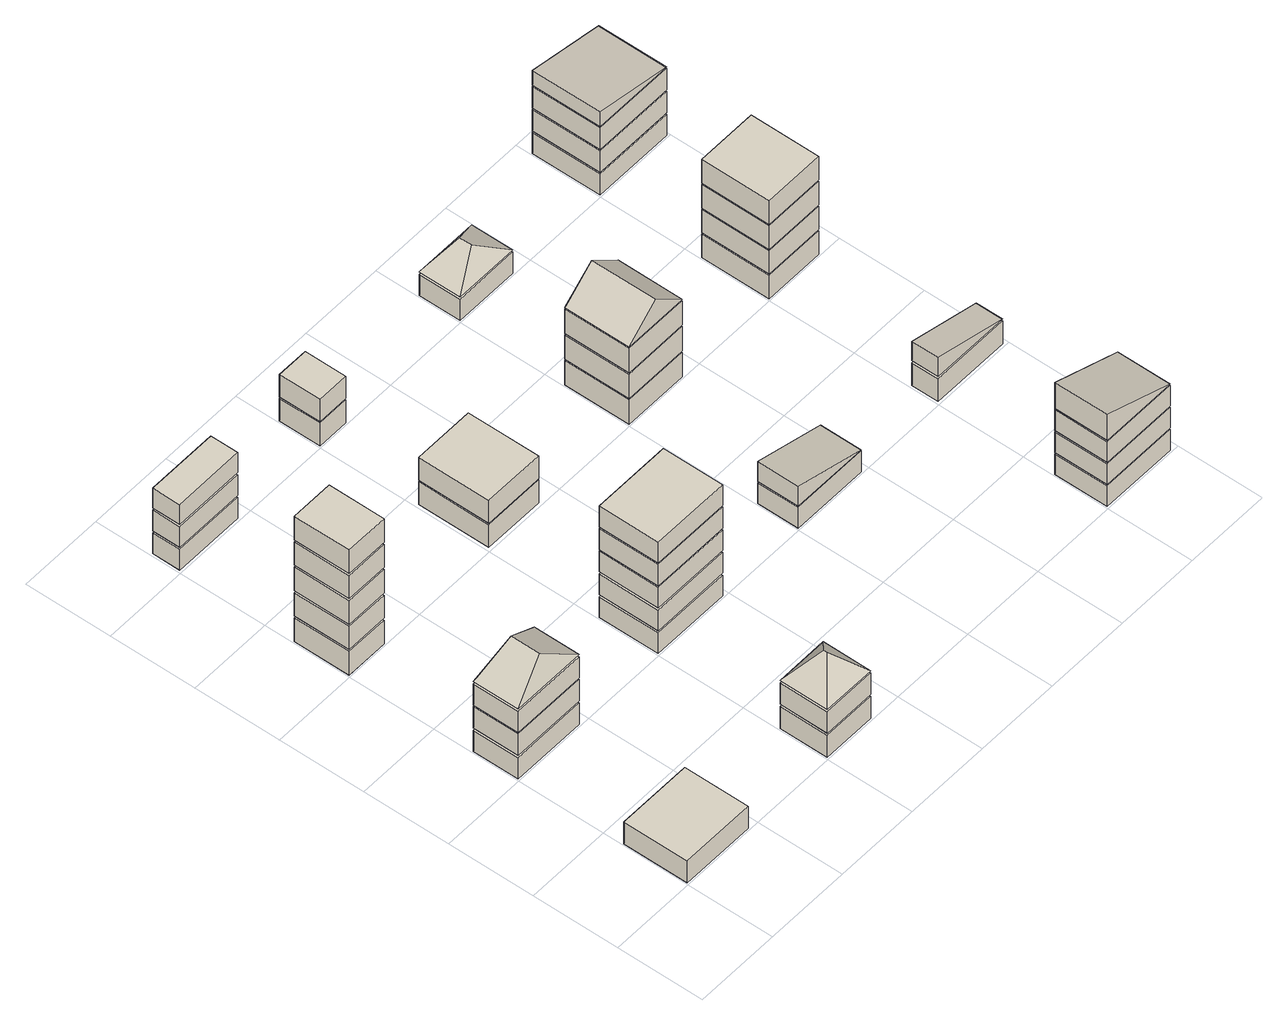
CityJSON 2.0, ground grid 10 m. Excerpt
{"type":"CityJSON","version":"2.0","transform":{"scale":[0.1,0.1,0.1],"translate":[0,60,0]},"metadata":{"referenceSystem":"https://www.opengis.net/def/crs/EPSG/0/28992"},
"CityObjects":{
"building1":{"type":"Building","attributes":{"roofType":"Flat","yearOfConstruction":1955,"function":"Residential","storeysAboveGround":1},"geometry":[{"type":"Solid","lod":"2","boundaries":[[[[0,1,2,3]],[[4,5,6,7]],[[2,4,7,3]],[[1,5,4,2]],[[0,6,5,1]],[[3,7,6,0]]]]}]},
"building2":{"type":"Building","attributes":{"roofType":"Hipped","yearOfConstruction":1954,"function":"Residential","storeysAboveGround":3},"geometry":[{"type":"Solid","lod":"2","boundaries":[[[[8,9,10,11]],[[12,13,14,15]],[[10,12,15,11]],[[9,13,12,10]],[[8,14,13,9]],[[11,15,14,8]],[[16,17,18,19]],[[20,21,22,23]],[[18,20,23,19]],[[17,21,20,18]],[[16,22,21,17]],[[19,23,22,16]],[[24,25,26,27]],[[28,29,30,31]],[[26,28,31,27]],[[25,29,28,26]],[[24,30,29,25]],[[27,31,30,24]],[[32,33,34]],[[35,36,33,32]],[[37,36,35]],[[34,33,36,37]],[[37,35,32,34]]]]}]},
"building3":{"type":"Building","attributes":{"roofType":"Flat","yearOfConstruction":1960,"function":"Residential","storeysAboveGround":5},"geometry":[{"type":"Solid","lod":"2","boundaries":[[[[38,39,40,41]],[[42,43,44,45]],[[40,42,45,41]],[[39,43,42,40]],[[38,44,43,39]],[[41,45,44,38]],[[46,47,48,49]],[[50,51,52,53]],[[48,50,53,49]],[[47,51,50,48]],[[46,52,51,47]],[[49,53,52,46]],[[54,55,56,57]],[[58,59,60,61]],[[56,58,61,57]],[[55,59,58,56]],[[54,60,59,55]],[[57,61,60,54]],[[62,63,64,65]],[[66,67,68,69]],[[64,66,69,65]],[[63,67,66,64]],[[62,68,67,63]],[[65,69,68,62]],[[70,71,72,73]],[[74,75,76,77]],[[72,74,77,73]],[[71,75,74,72]],[[70,76,75,71]],[[73,77,76,70]]]]}]},
"building4":{"type":"Building","attributes":{"roofType":"Flat","yearOfConstruction":1946,"function":"Industrial","storeysAboveGround":3},"geometry":[{"type":"Solid","lod":"2","boundaries":[[[[78,79,80,81]],[[82,83,84,85]],[[80,82,85,81]],[[79,83,82,80]],[[78,84,83,79]],[[81,85,84,78]],[[86,87,88,89]],[[90,91,92,93]],[[88,90,93,89]],[[87,91,90,88]],[[86,92,91,87]],[[89,93,92,86]],[[94,95,96,97]],[[98,99,100,101]],[[96,98,101,97]],[[95,99,98,96]],[[94,100,99,95]],[[97,101,100,94]]]]}]},
"building5":{"type":"Building","attributes":{"roofType":"Hipped","yearOfConstruction":1957,"function":"Industrial","storeysAboveGround":2},"geometry":[{"type":"Solid","lod":"2","boundaries":[[[[102,103,104,105]],[[106,107,108,109]],[[104,106,109,105]],[[103,107,106,104]],[[102,108,107,103]],[[105,109,108,102]],[[110,111,112,113]],[[114,115,116,117]],[[112,114,117,113]],[[111,115,114,112]],[[110,116,115,111]],[[113,117,116,110]],[[118,119,120]],[[121,122,119,118]],[[123,122,121]],[[120,119,122,123]],[[123,121,118,120]]]]}]},
"building6":{"type":"Building","attributes":{"roofType":"Flat","yearOfConstruction":2009,"function":"Residential","storeysAboveGround":5},"geometry":[{"type":"Solid","lod":"2","boundaries":[[[[124,125,126,127]],[[128,129,130,131]],[[126,128,131,127]],[[125,129,128,126]],[[124,130,129,125]],[[127,131,130,124]],[[132,133,134,135]],[[136,137,138,139]],[[134,136,139,135]],[[133,137,136,134]],[[132,138,137,133]],[[135,139,138,132]],[[140,141,142,143]],[[144,145,146,147]],[[142,144,147,143]],[[141,145,144,142]],[[140,146,145,141]],[[143,147,146,140]],[[148,149,150,151]],[[152,153,154,155]],[[150,152,155,151]],[[149,153,152,150]],[[148,154,153,149]],[[151,155,154,148]],[[156,157,158,159]],[[160,161,162,163]],[[158,160,163,159]],[[157,161,160,158]],[[156,162,161,157]],[[159,163,162,156]]]]}]},
"building7":{"type":"Building","attributes":{"roofType":"Flat","yearOfConstruction":1958,"function":"Residential","storeysAboveGround":2},"geometry":[{"type":"Solid","lod":"2","boundaries":[[[[164,165,166,167]],[[168,169,170,171]],[[166,168,171,167]],[[165,169,168,166]],[[164,170,169,165]],[[167,171,170,164]],[[172,173,174,175]],[[176,177,178,179]],[[174,176,179,175]],[[173,177,176,174]],[[172,178,177,173]],[[175,179,178,172]]]]}]},
"building8":{"type":"Building","attributes":{"roofType":"Flat","yearOfConstruction":1966,"function":"Residential","storeysAboveGround":2},"geometry":[{"type":"Solid","lod":"2","boundaries":[[[[180,181,182,183]],[[184,185,186,187]],[[182,184,187,183]],[[181,185,184,182]],[[180,186,185,181]],[[183,187,186,180]],[[188,189,190,191]],[[192,193,194,195]],[[190,192,195,191]],[[189,193,192,190]],[[188,194,193,189]],[[191,195,194,188]]]]}]},
"building9":{"type":"Building","attributes":{"roofType":"Shed","yearOfConstruction":1979,"function":"Residential","storeysAboveGround":1},"geometry":[{"type":"Solid","lod":"2","boundaries":[[[[196,197,198,199]],[[200,201,202,203]],[[198,200,203,199]],[[197,201,200,198]],[[196,202,201,197]],[[199,203,202,196]],[[204,205,206,207]],[[206,205,208,209]],[[206,209,207]],[[204,208,205]],[[209,208,204,207]]]]}]},
"building10":{"type":"Building","attributes":{"roofType":"Gabled","yearOfConstruction":2009,"function":"Residential","storeysAboveGround":3},"geometry":[{"type":"Solid","lod":"2","boundaries":[[[[210,211,212,213]],[[214,215,216,217]],[[212,214,217,213]],[[211,215,214,212]],[[210,216,215,211]],[[213,217,216,210]],[[218,219,220,221]],[[222,223,224,225]],[[220,222,225,221]],[[219,223,222,220]],[[218,224,223,219]],[[221,225,224,218]],[[226,227,228,229]],[[230,231,232,233]],[[228,230,233,229]],[[227,231,230,228]],[[226,232,231,227]],[[229,233,232,226]],[[234,235,236]],[[237,238,235,234]],[[239,238,237]],[[236,235,238,239]],[[239,237,234,236]]]]}]},
"building11":{"type":"Building","attributes":{"roofType":"Hipped","yearOfConstruction":1991,"function":"Residential","storeysAboveGround":1},"geometry":[{"type":"Solid","lod":"2","boundaries":[[[[240,241,242,243]],[[244,245,246,247]],[[242,244,247,243]],[[241,245,244,242]],[[240,246,245,241]],[[243,247,246,240]],[[248,249,250]],[[251,252,249,248]],[[253,252,251]],[[250,249,252,253]],[[253,251,248,250]]]]}]},
"building12":{"type":"Building","attributes":{"roofType":"Shed","yearOfConstruction":1979,"function":"Residential","storeysAboveGround":3},"geometry":[{"type":"Solid","lod":"2","boundaries":[[[[254,255,256,257]],[[258,259,260,261]],[[256,258,261,257]],[[255,259,258,256]],[[254,260,259,255]],[[257,261,260,254]],[[262,263,264,265]],[[266,267,268,269]],[[264,266,269,265]],[[263,267,266,264]],[[262,268,267,263]],[[265,269,268,262]],[[270,271,272,273]],[[274,275,276,277]],[[272,274,277,273]],[[271,275,274,272]],[[270,276,275,271]],[[273,277,276,270]],[[278,279,280,281]],[[280,279,282,283]],[[280,283,281]],[[278,282,279]],[[283,282,278,281]]]]}]},
"building13":{"type":"Building","attributes":{"roofType":"Shed","yearOfConstruction":2013,"function":"Residential","storeysAboveGround":1},"geometry":[{"type":"Solid","lod":"2","boundaries":[[[[284,285,286,287]],[[288,289,290,291]],[[286,288,291,287]],[[285,289,288,286]],[[284,290,289,285]],[[287,291,290,284]],[[292,293,294,295]],[[294,293,296,297]],[[294,297,295]],[[292,296,293]],[[297,296,292,295]]]]}]},
"building14":{"type":"Building","attributes":{"roofType":"Flat","yearOfConstruction":1955,"function":"Industrial","storeysAboveGround":4},"geometry":[{"type":"Solid","lod":"2","boundaries":[[[[298,299,300,301]],[[302,303,304,305]],[[300,302,305,301]],[[299,303,302,300]],[[298,304,303,299]],[[301,305,304,298]],[[306,307,308,309]],[[310,311,312,313]],[[308,310,313,309]],[[307,311,310,308]],[[306,312,311,307]],[[309,313,312,306]],[[314,315,316,317]],[[318,319,320,321]],[[316,318,321,317]],[[315,319,318,316]],[[314,320,319,315]],[[317,321,320,314]],[[322,323,324,325]],[[326,327,328,329]],[[324,326,329,325]],[[323,327,326,324]],[[322,328,327,323]],[[325,329,328,322]]]]}]},
"building15":{"type":"Building","attributes":{"roofType":"Shed","yearOfConstruction":2005,"function":"Industrial","storeysAboveGround":3},"geometry":[{"type":"Solid","lod":"2","boundaries":[[[[330,331,332,333]],[[334,335,336,337]],[[332,334,337,333]],[[331,335,334,332]],[[330,336,335,331]],[[333,337,336,330]],[[338,339,340,341]],[[342,343,344,345]],[[340,342,345,341]],[[339,343,342,340]],[[338,344,343,339]],[[341,345,344,338]],[[346,347,348,349]],[[350,351,352,353]],[[348,350,353,349]],[[347,351,350,348]],[[346,352,351,347]],[[349,353,352,346]],[[354,355,356,357]],[[356,355,358,359]],[[356,359,357]],[[354,358,355]],[[359,358,354,357]]]]}]}
},
"vertices":[
[2,77,1],[89,77,1],[89,2,1],[2,2,1],[89,2,31],[89,77,31],[2,77,31],[2,2,31],
[2,255,1],[89,255,1],[89,202,1],[2,202,1],[89,202,30],[89,255,30],[2,255,30],[2,202,30],[2,255,33],[89,255,33],[89,202,33],[2,202,33],[89,202,62],[89,255,62],[2,255,62],[2,202,62],[2,255,64],[89,255,64],[89,202,64],[2,202,64],[89,202,93],[89,255,93],[2,255,93],[2,202,93],[89,202,96],[45,212,128],[2,202,96],[89,255,96],[45,246,128],[2,255,96],
[2,467,1],[52,467,1],[52,402,1],[2,402,1],[52,402,33],[52,467,33],[2,467,33],[2,402,33],[2,467,36],[52,467,36],[52,402,36],[2,402,36],[52,402,67],[52,467,67],[2,467,67],[2,402,67],[2,467,70],[52,467,70],[52,402,70],[2,402,70],[52,402,102],[52,467,102],[2,467,102],[2,402,102],[2,467,105],[52,467,105],[52,402,105],[2,402,105],[52,402,136],[52,467,136],[2,467,136],[2,402,136],[2,467,139],[52,467,139],[52,402,139],[2,402,139],[52,402,171],[52,467,171],[2,467,171],[2,402,171],
[3,635,1],[86,635,1],[86,603,1],[3,603,1],[86,603,29],[86,635,29],[3,635,29],[3,603,29],[3,635,32],[86,635,32],[86,603,32],[3,603,32],[86,603,60],[86,635,60],[3,635,60],[3,603,60],[3,635,63],[86,635,63],[86,603,63],[3,603,63],[86,603,90],[86,635,90],[3,635,90],[3,603,90],
[202,58,1],[264,58,1],[264,2,1],[202,2,1],[264,2,31],[264,58,31],[202,58,31],[202,2,31],[202,58,34],[264,58,34],[264,2,34],[202,2,34],[264,2,63],[264,58,63],[202,58,63],[202,2,63],[264,2,66],[233,28,99],[202,2,66],[264,58,66],[233,32,99],[202,58,66],
[202,272,1],[294,272,1],[294,202,1],[202,202,1],[294,202,29],[294,272,29],[202,272,29],[202,202,29],[202,272,32],[294,272,32],[294,202,32],[202,202,32],[294,202,60],[294,272,60],[202,272,60],[202,202,60],[202,272,63],[294,272,63],[294,202,63],[202,202,63],[294,202,91],[294,272,91],[202,272,91],[202,202,91],[202,272,93],[294,272,93],[294,202,93],[202,202,93],[294,202,122],[294,272,122],[202,272,122],[202,202,122],[202,272,124],[294,272,124],[294,202,124],[202,202,124],[294,202,152],[294,272,152],[202,272,152],[202,202,152],
[204,487,1],[275,487,1],[275,404,1],[204,404,1],[275,404,32],[275,487,32],[204,487,32],[204,404,32],[204,487,34],[275,487,34],[275,404,34],[204,404,34],[275,404,65],[275,487,65],[204,487,65],[204,404,65],
[202,650,1],[239,650,1],[239,602,1],[202,602,1],[239,602,32],[239,650,32],[202,650,32],[202,602,32],[202,650,34],[239,650,34],[239,602,34],[202,602,34],[239,602,64],[239,650,64],[202,650,64],[202,602,64],
[402,250,1],[492,250,1],[492,202,1],[402,202,1],[492,202,29],[492,250,29],[402,250,29],[402,202,29],[402,250,31],[492,250,31],[492,202,31],[402,202,31],[402,250,58],[402,202,58],
[402,478,1],[478,478,1],[478,402,1],[402,402,1],[478,402,34],[478,478,34],[402,478,34],[402,402,34],[402,478,36],[478,478,36],[478,402,36],[402,402,36],[478,402,69],[478,478,69],[402,478,69],[402,402,69],[402,478,71],[478,478,71],[478,402,71],[402,402,71],[478,402,104],[478,478,104],[402,478,104],[402,402,104],[478,402,106],[440,402,138],[402,402,106],[478,478,106],[440,478,138],[402,478,106],
[402,650,1],[477,650,1],[477,602,1],[402,602,1],[477,602,30],[477,650,30],[402,650,30],[402,602,30],[477,602,33],[439,619,60],[402,602,33],[477,650,33],[439,633,60],[402,650,33],
[602,64,1],[692,64,1],[692,2,1],[602,2,1],[692,2,29],[692,64,29],[602,64,29],[602,2,29],[602,64,31],[692,64,31],[692,2,31],[602,2,31],[692,2,59],[692,64,59],[602,64,59],[602,2,59],[602,64,61],[692,64,61],[692,2,61],[602,2,61],[692,2,89],[692,64,89],[602,64,89],[602,2,89],[602,64,91],[692,64,91],[692,2,91],[602,2,91],[602,64,126],[602,2,126],
[603,234,1],[695,234,1],[695,203,1],[603,203,1],[695,203,32],[695,234,32],[603,234,32],[603,203,32],[603,234,35],[695,234,35],[695,203,35],[603,203,35],[603,234,61],[603,203,61],
[602,482,1],[673,482,1],[673,402,1],[602,402,1],[673,402,33],[673,482,33],[602,482,33],[602,402,33],[602,482,35],[673,482,35],[673,402,35],[602,402,35],[673,402,66],[673,482,66],[602,482,66],[602,402,66],[602,482,68],[673,482,68],[673,402,68],[602,402,68],[673,402,100],[673,482,100],[602,482,100],[602,402,100],[602,482,102],[673,482,102],[673,402,102],[602,402,102],[673,402,134],[673,482,134],[602,482,134],[602,402,134],
[602,682,1],[697,682,1],[697,602,1],[602,602,1],[697,602,30],[697,682,30],[602,682,30],[602,602,30],[602,682,32],[697,682,32],[697,602,32],[602,602,32],[697,602,61],[697,682,61],[602,682,61],[602,602,61],[602,682,63],[697,682,63],[697,602,63],[602,602,63],[697,602,92],[697,682,92],[602,682,92],[602,602,92],[602,682,94],[697,682,94],[697,602,94],[602,602,94],[602,682,114],[602,602,114]
]}
